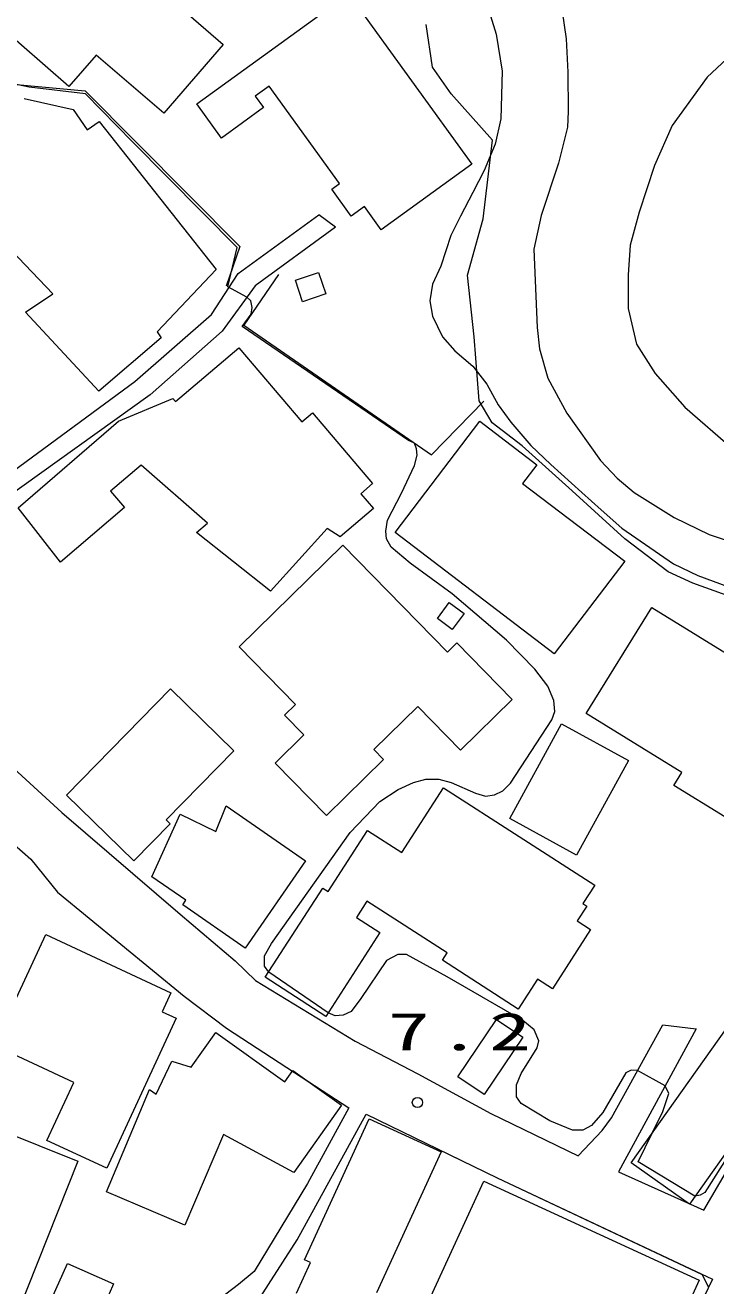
# Model space of a CAD drawing. Units: millimetres on the paper. Extents: x 20 to 1662, y 20 to 574.
# Drawn here: x 67.33 to 77.43, y 135.47 to 153.91 of the extents above; entities that cross this region are included whole.
import ezdxf

# ---------------------------------------------------------------- set-up
doc = ezdxf.new("R2010")
doc.units = ezdxf.units.MM
doc.layers.add('D-SUV', color=8, linetype='Continuous', lineweight=13)
doc.styles.add('ＭＳ ゴシック', font='')
doc.styles.get('ＭＳ ゴシック').set_extended_font_data('MS Gothic')

msp = doc.modelspace()

# ---------------------------------------------------------------- linework, layer by layer
at = {"layer": 'D-SUV'}
for p, q in [((68.739, 154.911), (70.225, 153.625)), ((73.925, 154.715), (74.219, 153.775)), ((69.837, 152.759), (72.057, 154.365)), ((72.057, 154.365), (73.861, 151.875)), ((75.139, 154.425), (75.243, 153.709)), ((67.967, 153.009), (66.485, 154.293)), ((73.287, 153.295), (73.193, 153.915)), ((70.225, 153.625), (69.353, 152.619)), ((74.219, 153.775), (74.303, 153.235)), ((75.243, 153.709), (75.263, 153.221)), ((77.807, 153.617), (77.303, 153.147)), ((68.367, 153.471), (67.967, 153.009)), ((69.353, 152.619), (68.367, 153.471)), ((73.559, 152.905), (73.287, 153.295)), ((74.303, 153.235), (74.283, 152.535)), ((75.263, 153.221), (75.271, 152.647)), ((77.303, 153.147), (76.793, 152.441)), ((67.201, 153.039), (68.205, 152.945)), ((67.387, 152.999), (67.201, 153.039)), ((68.209, 152.901), (67.387, 152.999)), ((68.205, 152.945), (70.465, 150.671)), ((68.895, 152.201), (68.209, 152.901)), ((70.895, 153.015), (70.693, 152.869)), ((71.925, 151.593), (70.895, 153.015)), ((74.163, 152.227), (73.559, 152.905)), ((67.311, 152.833), (68.029, 152.673)), ((70.199, 152.257), (69.837, 152.759)), ((70.815, 152.701), (70.199, 152.257)), ((70.693, 152.869), (70.815, 152.701)), ((68.029, 152.673), (68.231, 152.377)), ((74.283, 152.535), (74.203, 152.169)), ((75.271, 152.647), (75.259, 152.415)), ((68.231, 152.377), (68.411, 152.499)), ((68.411, 152.499), (70.121, 150.331)), ((75.259, 152.415), (75.129, 151.891)), ((76.793, 152.441), (76.531, 151.853)), ((70.427, 150.655), (68.895, 152.201)), ((74.027, 151.075), (74.163, 152.227)), ((74.203, 152.169), (74.039, 151.783)), ((73.861, 151.875), (72.535, 150.915)), ((74.039, 151.783), (73.877, 151.459)), ((75.129, 151.891), (74.873, 151.123)), ((76.531, 151.853), (76.311, 151.173)), ((71.811, 151.509), (71.925, 151.593)), ((72.097, 151.113), (71.811, 151.509)), ((73.877, 151.459), (73.695, 151.113)), ((72.291, 151.253), (72.097, 151.113)), ((72.535, 150.915), (72.291, 151.253)), ((67.731, 149.977), (66.679, 151.075)), ((70.443, 150.277), (71.621, 151.135)), ((71.867, 150.951), (71.621, 151.135)), ((73.695, 151.113), (73.553, 150.829)), ((73.797, 150.251), (74.027, 151.075)), ((74.873, 151.123), (74.767, 150.631)), ((76.311, 151.173), (76.177, 150.689)), ((71.867, 150.951), (70.689, 150.093)), ((70.465, 150.671), (70.269, 150.089)), ((73.553, 150.829), (73.409, 150.383)), ((76.177, 150.689), (76.147, 150.257)), ((70.289, 150.079), (70.427, 150.655)), ((74.767, 150.631), (74.817, 149.485)), ((70.121, 150.331), (69.259, 149.421)), ((73.409, 150.383), (73.287, 150.119)), ((70.051, 149.677), (70.443, 150.277)), ((71.033, 150.261), (70.523, 149.519)), ((71.279, 150.175), (71.619, 150.289)), ((71.385, 149.861), (71.279, 150.175)), ((71.619, 150.289), (71.725, 149.977)), ((73.287, 150.119), (73.247, 149.875)), ((73.895, 149.347), (73.797, 150.251)), ((76.147, 150.257), (76.147, 149.765)), ((67.331, 149.707), (67.731, 149.977)), ((70.689, 150.093), (70.209, 149.431)), ((70.569, 149.929), (70.289, 150.079)), ((70.629, 149.877), (70.569, 149.929)), ((71.725, 149.977), (71.385, 149.861)), ((70.647, 149.775), (70.629, 149.877)), ((70.631, 149.679), (70.647, 149.775)), ((73.247, 149.875), (73.287, 149.651)), ((76.147, 149.765), (76.269, 149.243)), ((68.403, 148.551), (67.331, 149.707)), ((68.931, 148.693), (70.051, 149.677)), ((70.501, 149.501), (70.631, 149.679)), ((73.287, 149.651), (73.431, 149.347)), ((70.209, 149.431), (69.155, 148.499)), ((69.259, 149.421), (69.317, 149.335)), ((72.933, 147.831), (70.501, 149.501)), ((70.523, 149.519), (73.271, 147.623)), ((74.817, 149.485), (74.849, 149.171)), ((69.317, 149.335), (68.403, 148.551)), ((69.525, 148.401), (70.451, 149.189)), ((70.451, 149.189), (71.375, 148.105)), ((73.431, 149.347), (73.613, 149.145)), ((73.969, 148.413), (73.895, 149.347)), ((76.269, 149.243), (76.545, 148.813)), ((73.613, 149.145), (73.877, 148.921)), ((74.849, 149.171), (74.973, 148.743)), ((73.877, 148.921), (74.081, 148.657)), ((67.065, 147.319), (68.931, 148.693)), ((74.081, 148.657), (74.247, 148.355)), ((74.973, 148.743), (75.249, 148.231)), ((76.545, 148.813), (76.977, 148.321)), ((69.155, 148.499), (67.019, 146.967)), ((68.693, 148.115), (69.487, 148.445)), ((69.487, 148.445), (69.525, 148.401)), ((73.271, 147.623), (74.035, 148.407)), ((74.157, 148.089), (73.969, 148.413)), ((74.247, 148.355), (74.431, 148.101)), ((76.977, 148.321), (77.685, 147.705)), ((67.225, 146.849), (68.693, 148.115)), ((71.375, 148.105), (71.529, 148.237)), ((71.529, 148.237), (72.409, 147.203)), ((72.739, 146.487), (73.977, 148.113)), ((73.977, 148.113), (74.811, 147.477)), ((74.595, 147.755), (74.157, 148.089)), ((74.431, 148.101), (74.723, 147.761)), ((75.249, 148.231), (75.743, 147.539)), ((73.023, 147.795), (72.933, 147.831)), ((73.051, 147.711), (73.023, 147.795)), ((75.327, 147.095), (74.595, 147.755)), ((74.723, 147.761), (75.017, 147.483)), ((73.023, 147.465), (73.063, 147.619)), ((73.063, 147.619), (73.051, 147.711)), ((75.743, 147.539), (75.985, 147.283)), ((69.021, 147.471), (68.575, 147.091)), ((69.993, 146.621), (69.021, 147.471)), ((72.833, 147.061), (73.023, 147.465)), ((74.811, 147.477), (74.603, 147.205)), ((75.017, 147.483), (75.469, 147.071)), ((72.409, 147.203), (72.235, 147.053)), ((74.603, 147.205), (76.099, 146.067)), ((75.985, 147.283), (76.237, 147.073)), ((68.575, 147.091), (68.779, 146.851)), ((72.235, 147.053), (72.421, 146.837)), ((72.629, 146.667), (72.833, 147.061)), ((76.097, 146.393), (75.327, 147.095)), ((75.469, 147.071), (75.755, 146.817)), ((76.237, 147.073), (76.823, 146.703)), ((67.843, 146.053), (67.225, 146.849)), ((68.779, 146.851), (67.843, 146.053)), ((72.421, 146.837), (71.937, 146.423)), ((75.755, 146.817), (76.055, 146.549)), ((69.833, 146.485), (69.993, 146.621)), ((72.601, 146.505), (72.629, 146.667)), ((76.823, 146.703), (77.331, 146.457)), ((70.915, 145.629), (69.833, 146.485)), ((71.745, 146.545), (70.915, 145.629)), ((71.937, 146.423), (71.745, 146.545)), ((72.615, 146.391), (72.601, 146.505)), ((75.067, 144.713), (72.739, 146.487)), ((76.055, 146.549), (76.811, 146.027)), ((77.331, 146.457), (78.369, 146.103)), ((70.455, 144.811), (71.973, 146.299)), ((71.973, 146.299), (73.505, 144.735)), ((72.683, 146.271), (72.615, 146.391)), ((72.961, 146.039), (72.683, 146.271)), ((76.731, 145.911), (76.097, 146.393)), ((76.099, 146.067), (75.067, 144.713)), ((73.571, 145.589), (72.961, 146.039)), ((77.095, 145.747), (76.731, 145.911)), ((76.811, 146.027), (77.165, 145.857)), ((78.035, 145.405), (77.095, 145.747)), ((77.165, 145.857), (77.999, 145.549)), ((74.367, 144.909), (73.571, 145.589)), ((73.357, 145.227), (73.529, 145.461)), ((73.529, 145.461), (73.747, 145.301)), ((75.533, 143.839), (76.493, 145.391)), ((76.493, 145.391), (79.137, 143.753)), ((73.575, 145.067), (73.357, 145.227)), ((73.747, 145.301), (73.575, 145.067)), ((71.279, 143.969), (70.455, 144.811)), ((73.505, 144.735), (73.641, 144.871)), ((73.641, 144.871), (74.451, 144.045)), ((74.781, 144.485), (74.367, 144.909)), ((74.971, 144.239), (74.781, 144.485)), ((75.063, 144.029), (74.971, 144.239)), ((67.931, 142.641), (69.453, 144.199)), ((69.453, 144.199), (70.381, 143.293)), ((74.451, 144.045), (73.695, 143.303)), ((75.073, 143.865), (75.063, 144.029)), ((71.121, 143.813), (71.279, 143.969)), ((73.071, 143.941), (72.429, 143.313)), ((73.695, 143.303), (73.071, 143.941)), ((75.033, 143.743), (75.073, 143.865)), ((71.405, 143.525), (71.121, 143.813)), ((74.417, 142.301), (75.175, 143.685)), ((74.425, 142.819), (75.033, 143.743)), ((75.175, 143.685), (76.151, 143.151)), ((76.933, 142.973), (75.533, 143.839)), ((70.983, 143.111), (71.405, 143.525)), ((65.461, 143.425), (67.409, 141.705)), ((70.381, 143.293), (69.391, 142.281)), ((72.429, 143.313), (72.571, 143.167)), ((66.987, 143.195), (67.865, 142.391)), ((71.733, 142.345), (70.983, 143.111)), ((72.571, 143.167), (71.733, 142.345)), ((76.151, 143.151), (75.393, 141.767)), ((76.817, 142.787), (76.933, 142.973)), ((72.785, 142.727), (73.009, 142.831)), ((72.837, 141.803), (73.447, 142.753)), ((73.009, 142.831), (73.187, 142.875)), ((73.187, 142.875), (73.379, 142.875)), ((73.379, 142.875), (73.557, 142.831)), ((73.447, 142.753), (75.661, 141.327)), ((73.557, 142.831), (73.917, 142.671)), ((74.315, 142.709), (74.425, 142.819)), ((77.563, 142.325), (76.817, 142.787)), ((68.915, 141.681), (67.931, 142.641)), ((72.083, 142.097), (72.515, 142.553)), ((72.515, 142.553), (72.785, 142.727)), ((73.917, 142.671), (74.059, 142.631)), ((74.059, 142.631), (74.193, 142.647)), ((74.193, 142.647), (74.315, 142.709)), ((67.865, 142.391), (69.593, 140.901)), ((69.181, 141.449), (69.593, 142.367)), ((69.593, 142.367), (70.115, 142.111)), ((70.115, 142.111), (70.265, 142.489)), ((70.265, 142.489), (71.427, 141.685)), ((69.447, 142.225), (68.915, 141.681)), ((69.391, 142.281), (69.447, 142.225)), ((75.393, 141.767), (74.417, 142.301)), ((70.929, 140.471), (72.083, 142.097)), ((71.759, 141.233), (72.335, 142.127)), ((72.335, 142.127), (72.837, 141.803)), ((67.409, 141.705), (67.799, 141.225)), ((71.427, 141.685), (70.543, 140.407)), ((69.677, 141.105), (69.181, 141.449)), ((70.839, 139.979), (71.679, 141.285)), ((71.679, 141.285), (71.759, 141.233)), ((75.661, 141.327), (75.487, 141.057)), ((67.799, 141.225), (69.653, 139.701)), ((69.631, 141.037), (69.677, 141.105)), ((72.327, 141.091), (72.175, 140.855)), ((73.499, 140.337), (72.327, 141.091)), ((69.593, 140.901), (70.397, 140.219)), ((70.543, 140.407), (69.631, 141.037)), ((75.541, 141.021), (75.403, 140.807)), ((75.487, 141.057), (75.541, 141.021)), ((72.175, 140.855), (72.517, 140.633)), ((75.403, 140.807), (75.599, 140.679)), ((66.873, 138.981), (67.627, 140.603)), ((67.627, 140.603), (69.459, 139.751)), ((72.517, 140.633), (71.727, 139.407)), ((75.599, 140.679), (75.039, 139.809)), ((70.827, 140.293), (70.929, 140.471)), ((73.431, 140.231), (73.499, 140.337)), ((70.397, 140.219), (70.697, 139.931)), ((70.827, 140.143), (70.827, 140.293)), ((72.611, 140.227), (72.237, 139.667)), ((72.779, 140.311), (72.611, 140.227)), ((72.903, 140.313), (72.779, 140.311)), ((73.501, 139.985), (72.903, 140.313)), ((74.541, 139.515), (73.431, 140.231)), ((70.889, 140.055), (70.827, 140.143)), ((71.727, 139.407), (70.839, 139.979)), ((71.759, 139.457), (70.889, 140.055)), ((74.605, 139.349), (73.501, 139.985)), ((70.697, 139.931), (72.153, 139.045)), ((74.821, 139.951), (74.541, 139.515)), ((75.039, 139.809), (74.821, 139.951)), ((69.459, 139.751), (69.331, 139.475)), ((69.653, 139.701), (70.271, 139.235)), ((72.237, 139.667), (72.097, 139.481)), ((69.331, 139.475), (69.537, 139.379)), ((71.863, 139.415), (71.759, 139.457)), ((71.977, 139.425), (71.863, 139.415)), ((72.097, 139.481), (71.977, 139.425)), ((69.537, 139.379), (68.519, 137.189)), ((70.271, 139.235), (71.269, 138.587)), ((73.657, 138.525), (74.223, 139.361)), ((74.223, 139.361), (74.605, 139.101)), ((74.773, 139.209), (74.605, 139.349)), ((75.903, 137.925), (76.657, 139.285)), ((76.193, 137.265), (77.587, 139.231)), ((76.657, 139.285), (77.143, 139.223)), ((69.755, 138.665), (70.115, 139.171)), ((70.115, 139.171), (71.127, 138.451)), ((74.605, 139.101), (74.039, 138.265)), ((74.839, 139.051), (74.773, 139.209)), ((74.819, 138.945), (74.839, 139.051)), ((77.143, 139.223), (76.007, 137.131)), ((68.039, 138.439), (66.873, 138.981)), ((72.153, 139.045), (73.071, 138.569)), ((74.583, 138.571), (74.819, 138.945)), ((69.241, 138.269), (69.471, 138.753)), ((69.471, 138.753), (69.755, 138.665)), ((71.127, 138.451), (71.243, 138.615)), ((71.243, 138.615), (71.955, 138.109)), ((71.269, 138.587), (72.063, 138.069)), ((73.071, 138.569), (74.139, 137.987)), ((74.039, 138.265), (73.657, 138.525)), ((74.513, 138.405), (74.583, 138.571)), ((76.113, 138.581), (75.779, 138.003)), ((76.191, 138.621), (76.113, 138.581)), ((76.287, 138.615), (76.191, 138.621)), ((76.691, 138.391), (76.287, 138.615)), ((78.437, 138.627), (77.043, 136.661)), ((67.645, 137.593), (68.039, 138.439)), ((68.517, 136.841), (69.147, 138.337)), ((69.147, 138.337), (69.241, 138.269)), ((74.513, 138.229), (74.513, 138.405)), ((76.741, 138.281), (76.691, 138.391)), ((74.583, 138.133), (74.513, 138.229)), ((75.001, 137.881), (74.583, 138.133)), ((76.655, 138.017), (76.741, 138.281)), ((77.255, 136.573), (78.195, 138.183)), ((71.955, 138.109), (71.257, 137.125)), ((71.307, 136.137), (72.313, 137.975)), ((72.063, 138.069), (71.457, 136.961)), ((72.313, 137.975), (74.233, 137.047)), ((74.139, 137.987), (75.419, 137.367)), ((75.779, 138.003), (75.613, 137.813)), ((76.499, 137.697), (76.655, 138.017)), ((71.415, 135.847), (72.361, 137.907)), ((72.361, 137.907), (73.411, 137.425)), ((75.333, 137.741), (75.001, 137.881)), ((75.613, 137.813), (75.483, 137.741)), ((75.769, 137.739), (75.903, 137.925)), ((66.949, 137.749), (68.097, 137.291)), ((68.519, 137.189), (67.645, 137.593)), ((70.229, 137.677), (69.663, 136.353)), ((71.257, 137.125), (70.229, 137.677)), ((75.483, 137.741), (75.333, 137.741)), ((75.419, 137.367), (75.769, 137.739)), ((76.295, 137.281), (76.499, 137.697)), ((77.745, 137.577), (77.269, 136.829)), ((73.411, 137.425), (72.465, 135.363)), ((73.529, 137.387), (74.233, 137.047)), ((68.097, 137.291), (67.161, 134.943)), ((77.043, 136.661), (76.193, 137.265)), ((77.125, 136.777), (76.295, 137.281)), ((74.233, 137.047), (77.381, 135.561)), ((74.233, 137.047), (77.231, 135.633)), ((76.007, 137.131), (77.255, 136.573)), ((69.663, 136.353), (68.517, 136.841)), ((71.457, 136.961), (70.675, 135.675)), ((73.263, 135.311), (74.037, 136.995)), ((74.037, 136.995), (77.189, 135.547)), ((77.203, 136.793), (77.125, 136.777)), ((77.269, 136.829), (77.203, 136.793)), ((70.677, 135.159), (71.307, 136.137)), ((67.713, 135.271), (67.945, 135.793)), ((67.945, 135.793), (68.621, 135.493)), ((71.297, 135.357), (71.503, 135.805)), ((71.503, 135.805), (71.415, 135.847)), ((70.675, 135.675), (70.449, 135.487)), ((77.381, 135.561), (76.299, 133.307)), ((77.189, 135.547), (76.493, 134.033)), ((77.231, 135.633), (77.323, 135.441)), ((68.621, 135.493), (68.389, 134.971)), ((70.449, 135.487), (70.057, 135.185))]:
    msp.add_line(p, q, dxfattribs=at)
msp.add_circle((73.065, 138.147), 0.075, dxfattribs=at)

# ---------------------------------------------------------------- texts
at = {"layer": 'D-SUV', "insert": (72.629, 138.903), "char_height": 0.5499, "attachment_point": 7, "style": 'ＭＳ ゴシック'}
msp.add_mtext('\\T1.2;\\W1.65;7.2', dxfattribs=at)

doc.saveas('drawing.dxf')
